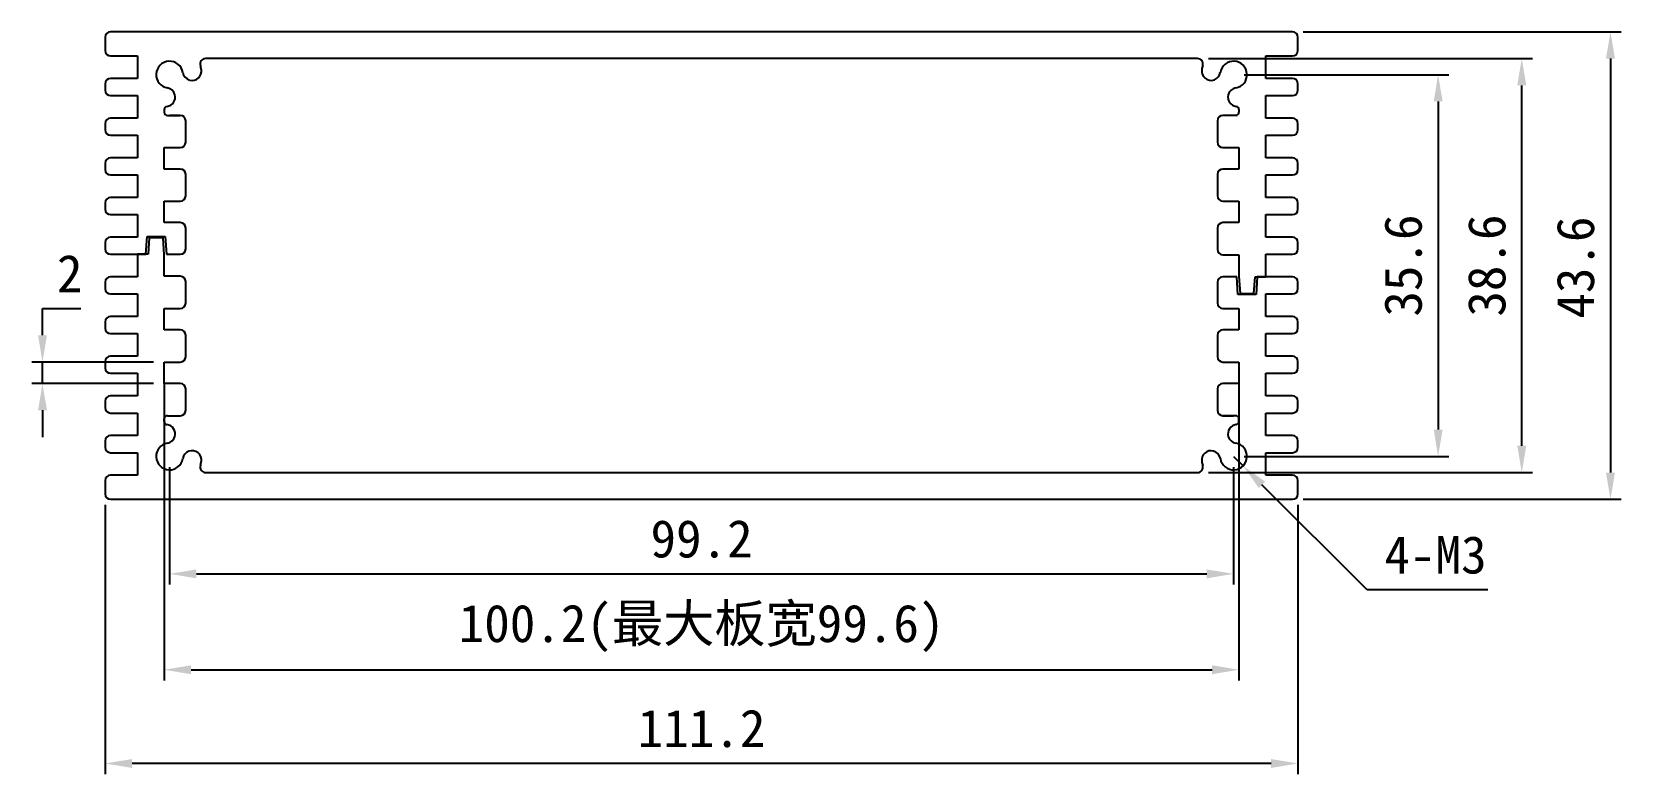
# Model space of a CAD drawing. Header units: inches. Extents: x -7 to 141, y -26 to 44.
import ezdxf

# ---------------------------------------------------------------- set-up
doc = ezdxf.new("R2010")
doc.units = ezdxf.units.IN
doc.header["$MEASUREMENT"] = 0
doc.layers.add('1', color=30, linetype='Continuous')
doc.styles.get("Standard").update_dxf_attribs({"font": 'simhei.ttf'})
doc.dimstyles.new('AM_ISO', dxfattribs={"dimtxt": 3.5, "dimasz": 2.5, "dimexe": 1, "dimexo": 1, "dimgap": 1.5, "dimtad": 1, "dimtoh": 1, "dimdec": 1, "dimdsep": 46, "dimtxsty": 'Standard', "dimcen": 0, "dimclrd": 256, "dimclre": 256, "dimclrt": 256, "dimadec": 0, "dimazin": 2, "dimtp": 0.1, "dimtm": 0.1, "dimtfac": 0.71, "dimtdec": 1, "dimtmove": 0, "dimatfit": 3, "dimfxl": 1, "dimlwd": -1, "dimlwe": -1, "dimarcsym": 0})

# ---------------------------------------------------------------- blocks, each defined once
blk = doc.blocks.new('*D2')
for p, q in [((111.7, 43.6), (141.34, 43.6)), ((140.34, 41.1), (140.34, 2.5)), ((111.7, 0), (141.34, 0))]:
    blk.add_line(p, q)
for points in [[(139.92, 41.1), (140.76, 41.1), (140.34, 43.6)], [(139.92, 2.5), (140.76, 2.5), (140.34, 0)]]:
    blk.add_solid(points)
at = {"layer": 'Defpoints', "color": 0}
for p in [(110.7, 43.6), (110.7, 0), (140.34, 0)]:
    blk.add_point(p, dxfattribs=at)
at = {"insert": (137.09, 21.61), "char_height": 3.5, "attachment_point": 5, "rotation": 90}
blk.add_mtext('43.6', dxfattribs=at)
blk = doc.blocks.new('*D3')
for p, q in [((0, -0.5), (0, -25.63)), ((111.2, -0.5), (111.2, -25.63)), ((108.7, -24.63), (2.5, -24.63))]:
    blk.add_line(p, q)
for points in [[(2.5, -24.22), (2.5, -25.05), (0, -24.63)], [(108.7, -24.22), (108.7, -25.05), (111.2, -24.63)]]:
    blk.add_solid(points)
at = {"layer": 'Defpoints', "color": 0}
for p in [(0, 0.5), (111.2, 0.5), (0, -24.63)]:
    blk.add_point(p, dxfattribs=at)
at = {"insert": (55.6, -21.38), "char_height": 3.5, "attachment_point": 5}
blk.add_mtext('111.2', dxfattribs=at)
blk = doc.blocks.new('*D4')
for p, q in [((102.85, 41.1), (133.07, 41.1)), ((132.07, 5), (132.07, 38.6)), ((102.85, 2.5), (133.07, 2.5))]:
    blk.add_line(p, q)
for points in [[(131.65, 38.6), (132.49, 38.6), (132.07, 41.1)], [(131.65, 5), (132.49, 5), (132.07, 2.5)]]:
    blk.add_solid(points)
at = {"layer": 'Defpoints', "color": 0}
for p in [(101.85, 41.1), (132.07, 41.1), (101.85, 2.5)]:
    blk.add_point(p, dxfattribs=at)
at = {"insert": (128.82, 21.8), "char_height": 3.5, "attachment_point": 5, "rotation": 90}
blk.add_mtext('38.6', dxfattribs=at)
blk = doc.blocks.new('*D5')
for p, q in [((-5.85, 15.3), (-5.85, 17.8)), ((-5.85, 17.8), (-2.28, 17.8)), ((4.5, 12.8), (-6.85, 12.8)), ((-5.85, 10.8), (-5.85, 12.8)), ((4.5, 10.8), (-6.85, 10.8)), ((-5.85, 8.3), (-5.85, 5.8))]:
    blk.add_line(p, q)
for points in [[(-6.26, 15.3), (-5.43, 15.3), (-5.85, 12.8)], [(-6.26, 8.3), (-5.43, 8.3), (-5.85, 10.8)]]:
    blk.add_solid(points)
at = {"layer": 'Defpoints', "color": 0}
for p in [(-5.85, 12.8), (5.5, 12.8), (5.5, 10.8)]:
    blk.add_point(p, dxfattribs=at)
at = {"insert": (-3.31, 21.05), "char_height": 3.5, "attachment_point": 5}
blk.add_mtext('2', dxfattribs=at)
blk = doc.blocks.new('*D6')
for p, q in [((105.2, 4), (106.08, 3.12)), ((117.65, -8.45), (107.85, 1.35)), ((128.9, -8.45), (117.65, -8.45))]:
    blk.add_line(p, q)
blk.add_solid([(108.15, 1.64), (107.56, 1.05), (106.08, 3.12)])
at = {"layer": 'Defpoints', "color": 0}
for p in [(105.2, 4), (106.08, 3.12)]:
    blk.add_point(p, dxfattribs=at)
at = {"insert": (124.03, -5.2), "char_height": 3.5, "attachment_point": 5}
blk.add_mtext('4-M3', dxfattribs=at)
blk = doc.blocks.new('*D7')
at = {"layer": '1'}
for p, q in [((5.5, 10.8), (5.5, -16.89)), ((105.7, 10.8), (105.7, -16.89)), ((8, -15.89), (103.2, -15.89))]:
    blk.add_line(p, q, dxfattribs=at)
for points in [[(8, -15.48), (8, -16.31), (5.5, -15.89)], [(103.2, -15.48), (103.2, -16.31), (105.7, -15.89)]]:
    blk.add_solid(points, dxfattribs=at)
at = {"layer": 'Defpoints', "color": 0}
for p in [(5.5, 11.8), (105.7, 11.8), (105.7, -15.89)]:
    blk.add_point(p, dxfattribs=at)
at = {"layer": '1', "insert": (55.6, -12.03), "char_height": 3.5, "attachment_point": 5}
blk.add_mtext('100.2(最大板宽99.6)', dxfattribs=at)
blk = doc.blocks.new('*D8')
for p, q in [((106.2, 39.6), (125.27, 39.6)), ((124.27, 37.1), (124.27, 6.5)), ((106.2, 4), (125.27, 4))]:
    blk.add_line(p, q)
for points in [[(123.86, 37.1), (124.69, 37.1), (124.27, 39.6)], [(123.86, 6.5), (124.69, 6.5), (124.27, 4)]]:
    blk.add_solid(points)
at = {"layer": 'Defpoints', "color": 0}
for p in [(105.2, 39.6), (105.2, 4), (124.27, 4)]:
    blk.add_point(p, dxfattribs=at)
at = {"insert": (121.02, 21.8), "char_height": 3.5, "attachment_point": 5, "rotation": 90}
blk.add_mtext('35.6', dxfattribs=at)
blk = doc.blocks.new('*D9')
for p, q in [((6, 3), (6, -7.95)), ((105.2, 3), (105.2, -7.95)), ((8.5, -6.95), (102.7, -6.95))]:
    blk.add_line(p, q)
for points in [[(8.5, -6.54), (8.5, -7.37), (6, -6.95)], [(102.7, -6.54), (102.7, -7.37), (105.2, -6.95)]]:
    blk.add_solid(points)
at = {"layer": 'Defpoints', "color": 0}
for p in [(6, 4), (105.2, 4), (105.2, -6.95)]:
    blk.add_point(p, dxfattribs=at)
at = {"insert": (55.6, -3.7), "char_height": 3.5, "attachment_point": 5}
blk.add_mtext('99.2', dxfattribs=at)

msp = doc.modelspace()

# ---------------------------------------------------------------- linework, layer by layer
for p, q in [((0, 43.1), (0, 41.85)), ((110.7, 43.6), (0.5, 43.6)), ((111.2, 41.85), (111.2, 43.1)), ((0.5, 41.35), (3, 41.35)), ((3, 41.35), (3, 39.25)), ((101.85, 41.1), (9.35, 41.1)), ((108.2, 39.25), (108.2, 41.35)), ((108.2, 41.35), (110.7, 41.35)), ((0, 38.75), (0, 38.15)), ((3, 39.25), (0.5, 39.25)), ((7.87, 39.1), (7.87, 39.1)), ((110.7, 39.25), (108.2, 39.25)), ((111.2, 38.15), (111.2, 38.75)), ((0.5, 37.65), (3, 37.65)), ((3, 37.65), (3, 35.55)), ((108.2, 35.55), (108.2, 37.65)), ((108.2, 37.65), (110.7, 37.65)), ((5.5, 36.34), (5.5, 36.1)), ((5.8, 35.8), (7, 35.8)), ((7, 35.8), (6, 35.8)), ((105.4, 35.8), (104.2, 35.8)), ((105.7, 36.34), (105.7, 36.1)), ((0, 35.05), (0, 34.45)), ((3, 35.55), (0.5, 35.55)), ((7.5, 33.3), (7.5, 35.3)), ((103.7, 35.3), (103.7, 33.3)), ((110.7, 35.55), (108.2, 35.55)), ((111.2, 34.45), (111.2, 35.05)), ((0.5, 33.95), (3, 33.95)), ((3, 33.95), (3, 31.85)), ((5.5, 30.8), (5.5, 32.8)), ((5.5, 32.8), (7, 32.8)), ((104.2, 32.8), (105.7, 32.8)), ((105.7, 32.8), (105.7, 30.8)), ((108.2, 31.85), (108.2, 33.95)), ((108.2, 33.95), (110.7, 33.95)), ((0, 31.35), (0, 30.75)), ((3, 31.85), (0.5, 31.85)), ((110.7, 31.85), (108.2, 31.85)), ((111.2, 30.75), (111.2, 31.35)), ((0.5, 30.25), (3, 30.25)), ((3, 30.25), (3, 28.15)), ((7, 30.8), (5.5, 30.8)), ((7.5, 28.3), (7.5, 30.3)), ((103.7, 30.3), (103.7, 28.3)), ((105.7, 30.8), (104.2, 30.8)), ((108.2, 28.15), (108.2, 30.25)), ((108.2, 30.25), (110.7, 30.25)), ((0, 27.65), (0, 27.05)), ((3, 28.15), (0.5, 28.15)), ((5.5, 25.8), (5.5, 27.8)), ((5.5, 27.8), (7, 27.8)), ((104.2, 27.8), (105.7, 27.8)), ((105.7, 27.8), (105.7, 25.8)), ((110.7, 28.15), (108.2, 28.15)), ((111.2, 27.05), (111.2, 27.65)), ((0.5, 26.55), (3, 26.55)), ((3, 26.55), (3, 24.45)), ((7, 25.8), (5.5, 25.8)), ((7.5, 23.35), (7.5, 25.3)), ((103.7, 25.3), (103.7, 23.3)), ((105.7, 25.8), (104.2, 25.8)), ((108.2, 24.45), (108.2, 26.55)), ((108.2, 26.55), (110.7, 26.55)), ((0, 23.95), (0, 23.35)), ((3, 24.45), (0.5, 24.45)), ((3.8, 22.85), (3.9, 24.5)), ((3.9, 24.5), (5.6, 24.5)), ((4.1, 24.4), (4, 22.85)), ((5.4, 24.4), (4.1, 24.4)), ((5.5, 22.8), (5.4, 24.4)), ((5.6, 24.5), (5.7, 22.85)), ((110.7, 24.45), (108.2, 24.45)), ((111.2, 23.35), (111.2, 23.95)), ((0.5, 22.85), (3.8, 22.85)), ((4, 22.85), (3, 22.85)), ((3, 22.85), (3, 20.75)), ((5.5, 20.8), (5.5, 22.8)), ((5.7, 22.85), (7, 22.85)), ((104.2, 22.8), (105.7, 22.8)), ((105.7, 22.8), (105.7, 20.8)), ((108.2, 20.75), (108.2, 22.85)), ((108.2, 22.85), (110.7, 22.85)), ((3, 20.75), (0.5, 20.75)), ((7, 20.8), (5.5, 20.8)), ((105.5, 20.75), (104.2, 20.75)), ((105.6, 19.1), (105.5, 20.75)), ((105.7, 20.8), (105.8, 19.2)), ((107.1, 19.2), (107.2, 20.75)), ((107.2, 20.75), (108.2, 20.75)), ((107.4, 20.75), (107.3, 19.1)), ((110.7, 20.75), (107.4, 20.75)), ((0, 20.25), (0, 19.65)), ((7.5, 18.3), (7.5, 20.3)), ((103.7, 20.25), (103.7, 18.3)), ((111.2, 19.65), (111.2, 20.25)), ((0.5, 19.15), (3, 19.15)), ((3, 19.15), (3, 17.05)), ((5.5, 15.8), (5.5, 17.8)), ((5.5, 17.8), (7, 17.8)), ((104.2, 17.8), (105.7, 17.8)), ((107.3, 19.1), (105.6, 19.1)), ((105.7, 17.8), (105.7, 15.8)), ((105.8, 19.2), (107.1, 19.2)), ((108.2, 17.05), (108.2, 19.15)), ((108.2, 19.15), (110.7, 19.15)), ((0, 16.55), (0, 15.95)), ((3, 17.05), (0.5, 17.05)), ((110.7, 17.05), (108.2, 17.05)), ((111.2, 15.95), (111.2, 16.55)), ((0.5, 15.45), (3, 15.45)), ((3, 15.45), (3, 13.35)), ((7, 15.8), (5.5, 15.8)), ((7.5, 13.3), (7.5, 15.3)), ((103.7, 15.3), (103.7, 13.3)), ((105.7, 15.8), (104.2, 15.8)), ((108.2, 13.35), (108.2, 15.45)), ((108.2, 15.45), (110.7, 15.45)), ((3, 13.35), (0.5, 13.35)), ((110.7, 13.35), (108.2, 13.35)), ((0, 12.85), (0, 12.25)), ((5.5, 10.8), (5.5, 12.8)), ((5.5, 12.8), (7, 12.8)), ((104.2, 12.8), (105.7, 12.8)), ((105.7, 12.8), (105.7, 10.8)), ((111.2, 12.25), (111.2, 12.85)), ((0.5, 11.75), (3, 11.75)), ((3, 11.75), (3, 9.65)), ((7, 10.8), (5.5, 10.8)), ((105.7, 10.8), (104.2, 10.8)), ((108.2, 9.65), (108.2, 11.75)), ((108.2, 11.75), (110.7, 11.75)), ((0, 9.15), (0, 8.55)), ((3, 9.65), (0.5, 9.65)), ((7.5, 8.3), (7.5, 10.3)), ((103.7, 10.3), (103.7, 8.3)), ((110.7, 9.65), (108.2, 9.65)), ((111.2, 8.55), (111.2, 9.15)), ((0.5, 8.05), (3, 8.05)), ((3, 8.05), (3, 5.95)), ((5.5, 7.26), (5.5, 7.5)), ((5.8, 7.8), (7, 7.8)), ((105.4, 7.8), (104.2, 7.8)), ((104.2, 7.8), (105.2, 7.8)), ((105.7, 7.26), (105.7, 7.5)), ((108.2, 5.95), (108.2, 8.05)), ((108.2, 8.05), (110.7, 8.05)), ((3, 5.95), (0.5, 5.95)), ((110.7, 5.95), (108.2, 5.95)), ((0, 5.45), (0, 4.85)), ((103.33, 4.5), (103.33, 4.5)), ((111.2, 4.85), (111.2, 5.45)), ((0.5, 4.35), (3, 4.35)), ((3, 4.35), (3, 2.25)), ((108.2, 2.25), (108.2, 4.35)), ((108.2, 4.35), (110.7, 4.35)), ((0, 1.75), (0, 0.5)), ((3, 2.25), (0.5, 2.25)), ((9.35, 2.5), (101.85, 2.5)), ((110.7, 2.25), (108.2, 2.25)), ((111.2, 0.5), (111.2, 1.75)), ((0.5, 0), (110.7, 0))]:
    msp.add_line(p, q)
for centre, radius, start, end in [((0.5, 43.1), 0.5, 90, 180), ((110.7, 43.1), 0.5, 0, 90), ((0.5, 41.85), 0.5, 180, 270), ((110.7, 41.85), 0.5, 270, 0), ((6, 39.6), 1.25, 9.4026, 260.5974), ((8.1, 39.94), 0.875, 255, 9.3157), ((9.35, 40.6), 0.5, 90, 196.6015), ((6, 39.6), 3, 9.3157, 16.6015), ((101.85, 40.6), 0.5, 343.3985, 90), ((103.1, 39.94), 0.875, 170.5711, 350.7463), ((105.2, 39.6), 3, 163.3985, 170.6843), ((105.2, 39.6), 1.25, 279.4026, 170.5974), ((0.5, 38.75), 0.5, 90, 180), ((8.1, 39.95), 0.88, 189.4026, 255), ((110.7, 38.75), 0.5, 0, 90), ((0.5, 38.15), 0.5, 180, 270), ((5.65, 37.51), 0.88, 277.3434, 14.6423), ((5.65, 37.5), 0.88, 15.3577, 80.5974), ((105.55, 37.51), 0.88, 165.3577, 262.6566), ((105.55, 37.5), 0.88, 99.4026, 164.6423), ((110.7, 38.15), 0.5, 270, 0), ((5.8, 36.34), 0.3, 97.3434, 180), ((5.8, 36.1), 0.3, 180, 270), ((7, 35.3), 0.5, 0, 90), ((104.2, 35.3), 0.5, 90, 180), ((105.4, 36.1), 0.3, 270, 360), ((105.4, 36.34), 0.3, 0, 82.6566), ((0.5, 35.05), 0.5, 90, 180), ((0.5, 34.45), 0.5, 180, 270), ((110.7, 35.05), 0.5, 0, 90), ((110.7, 34.45), 0.5, 270, 0), ((7, 33.3), 0.5, 270, 0), ((104.2, 33.3), 0.5, 180, 270), ((0.5, 31.35), 0.5, 90, 180), ((110.7, 31.35), 0.5, 0, 90), ((0.5, 30.75), 0.5, 180, 270), ((7, 30.3), 0.5, 0, 90), ((104.2, 30.3), 0.5, 90, 180), ((110.7, 30.75), 0.5, 270, 0), ((7, 28.3), 0.5, 270, 0), ((104.2, 28.3), 0.5, 180, 270), ((0.5, 27.65), 0.5, 90, 180), ((0.5, 27.05), 0.5, 180, 270), ((110.7, 27.65), 0.5, 0, 90), ((110.7, 27.05), 0.5, 270, 0), ((7, 25.3), 0.5, 0, 90), ((104.2, 25.3), 0.5, 90, 180), ((0.5, 23.95), 0.5, 90, 180), ((110.7, 23.95), 0.5, 0, 90), ((0.5, 23.35), 0.5, 180, 270), ((7, 23.35), 0.5, 270, 0), ((104.2, 23.3), 0.5, 180, 270), ((110.7, 23.35), 0.5, 270, 0), ((0.5, 20.25), 0.5, 90, 180), ((7, 20.3), 0.5, 0, 90), ((104.2, 20.25), 0.5, 90, 180), ((110.7, 20.25), 0.5, 0, 90), ((0.5, 19.65), 0.5, 180, 270), ((110.7, 19.65), 0.5, 270, 0), ((7, 18.3), 0.5, 270, 360), ((104.2, 18.3), 0.5, 180, 270), ((0.5, 16.55), 0.5, 90, 180), ((110.7, 16.55), 0.5, 0, 90), ((0.5, 15.95), 0.5, 180, 270), ((7, 15.3), 0.5, 0, 90), ((104.2, 15.3), 0.5, 90, 180), ((110.7, 15.95), 0.5, 270, 0), ((0.5, 12.85), 0.5, 90, 180), ((110.7, 12.85), 0.5, 0, 90), ((0.5, 12.25), 0.5, 180, 270), ((7, 13.3), 0.5, 270, 360), ((104.2, 13.3), 0.5, 180, 270), ((110.7, 12.25), 0.5, 270, 0), ((7, 10.3), 0.5, 0, 90), ((104.2, 10.3), 0.5, 90, 180), ((0.5, 9.15), 0.5, 90, 180), ((110.7, 9.15), 0.5, 0, 90), ((0.5, 8.55), 0.5, 180, 270), ((5.8, 7.5), 0.3, 90, 180), ((7, 8.3), 0.5, 270, 360), ((104.2, 8.3), 0.5, 180, 270), ((105.4, 7.5), 0.3, 0, 90), ((110.7, 8.55), 0.5, 270, 360), ((0.5, 5.45), 0.5, 90, 180), ((5.8, 7.26), 0.3, 180, 262.6566), ((5.65, 6.09), 0.88, 345.3577, 82.6566), ((105.55, 6.09), 0.88, 97.3434, 194.6423), ((105.4, 7.26), 0.3, 277.3434, 360), ((110.7, 5.45), 0.5, 0, 90), ((0.5, 4.85), 0.5, 180, 270), ((6, 4), 1.25, 99.4026, 350.5974), ((5.65, 6.1), 0.88, 279.4026, 344.6423), ((8.1, 3.66), 0.875, 350.5711, 170.7463), ((103.1, 3.66), 0.875, 75, 189.3157), ((103.1, 3.65), 0.88, 9.4026, 75), ((105.2, 4), 1.25, 189.4026, 80.5974), ((105.55, 6.1), 0.88, 195.3577, 260.5974), ((110.7, 4.85), 0.5, 270, 0), ((9.35, 3), 0.5, 163.3985, 270), ((6, 4), 3, 343.3985, 350.6843), ((101.85, 3), 0.5, 270, 16.6015), ((105.2, 4), 3, 189.3157, 196.6015), ((0.5, 1.75), 0.5, 90, 180), ((110.7, 1.75), 0.5, 0, 90), ((0.5, 0.5), 0.5, 180, 270), ((110.7, 0.5), 0.5, 270, 0)]:
    msp.add_arc(centre, radius, start, end)

# ---------------------------------------------------------------- dimensions: what is measured, and where the dimension line sits
for base, p1, p2, angle, picture, middle in [((140.34, 0), (110.7, 43.6), (110.7, 0), 270, '*D2', (140.34, 21.61)), ((132.07, 41.1), (101.85, 2.5), (101.85, 41.1), 90, '*D4', (132.07, 21.8)), ((0, -24.63), (111.2, 0.5), (0, 0.5), 180, '*D3', (55.6, -24.63))]:
    dim = msp.add_linear_dim(base=base, p1=p1, p2=p2, angle=angle, dimstyle='AM_ISO')
    dim.commit()
    dim.dimension.update_dxf_attribs({"geometry": picture, "text_midpoint": middle, "dimtype": 160})
for base, p1, p2, picture, middle in [((124.27, 4), (105.2, 39.6), (105.2, 4), '*D8', (121.02, 21.8)), ((-5.85, 12.8), (5.5, 10.8), (5.5, 12.8), '*D5', (-3.31, 21.05))]:
    dim = msp.add_linear_dim(base=base, p1=p1, p2=p2, angle=90, dimstyle='AM_ISO')
    dim.commit()
    dim.dimension.update_dxf_attribs({"geometry": picture, "text_midpoint": middle})
dim = msp.add_linear_dim(base=(105.2, -6.95), p1=(6, 4), p2=(105.2, 4), dimstyle='AM_ISO')
dim.commit()
dim.dimension.update_dxf_attribs({"geometry": '*D9', "text_midpoint": (55.6, -3.7)})
dim = msp.add_radius_dim(center=(105.2, 4), mpoint=(106.08, 3.12), text='4-M3', dimstyle='AM_ISO')
dim.commit()
dim.dimension.update_dxf_attribs({"geometry": '*D6', "text_midpoint": (124.03, -8.45), "dimtype": 164})
at = {"layer": '1'}
dim = msp.add_linear_dim(base=(105.7, -15.89), p1=(5.5, 11.8), p2=(105.7, 11.8), text='<>(最大板宽99.6)', dimstyle='AM_ISO', dxfattribs=at)
dim.commit()
dim.dimension.update_dxf_attribs({"geometry": '*D7', "text_midpoint": (55.6, -12.03)})

doc.saveas('drawing.dxf')
